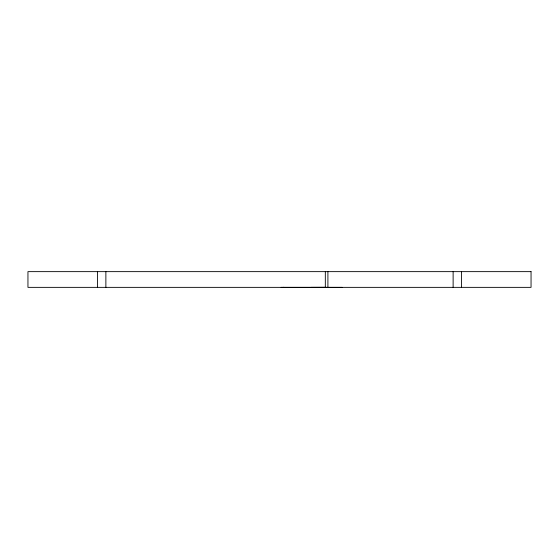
<?xml version="1.0" encoding="UTF-8"?>
<svg xmlns="http://www.w3.org/2000/svg" width="559" height="559" viewBox="0 0 559 559"><rect width="100%" height="100%" fill="white"/><g stroke="black" fill="none" stroke-linecap="round" stroke-linejoin="round"><path stroke-width="0.84" d="M281.128 287.361L342.059 287.361M311.028 287.361L325.324 287.319L325.324 271.639M283.476 287.319L283.944 287.361M461.441 271.639L461.441 287.361M453.125 271.639L453.125 287.361M327.909 271.639L327.909 287.319M105.875 271.639L105.875 287.361M97.559 271.639L97.559 287.361M531.05 271.639L27.95 271.639L27.95 287.361L531.05 287.361L531.05 271.639"/></g></svg>
